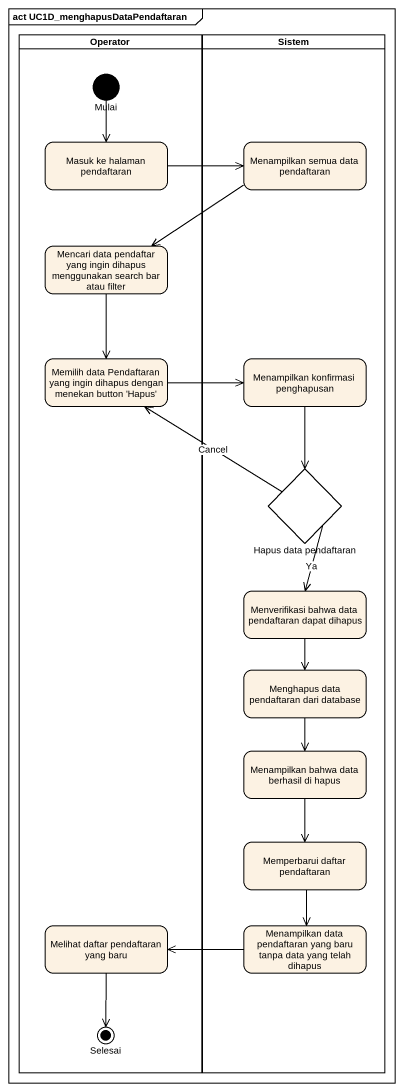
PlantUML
@startuml
mainframe act UC1D_menghapusDataPendaftaran
hide empty description
state Operator <<partition>> {
  state Mulai <<start>>
  state "Masuk ke halaman pendaftaran" as Masuk_ke_halaman_pendaftaran
  state "Mencari data pendaftar yang ingin dihapus menggunakan search bar atau filter" as Mencari_data_pendaftar_yang
  state "Memilih data Pendaftaran yang ingin dihapus dengan menekan button 'Hapus'" as Memilih_data_Pendaftaran
  state "Melihat daftar pendaftaran yang baru" as Melihat_daftar_pendaftaran
  state Selesai <<end>>
}
state Sistem <<partition>> {
  state "Menampilkan semua data pendaftaran" as Menampilkan_semua_data
  state "Menampilkan konfirmasi penghapusan" as Menampilkan_konfirmasi
  state "Hapus data pendaftaran" as Hapus_data_pendaftaran <<choice>>
  state "Menverifikasi bahwa data pendaftaran dapat dihapus" as Menverifikasi_bahwa_data
  state "Menghapus data pendaftaran dari database" as Menghapus_data_pendaftaran
  state "Menampilkan bahwa data berhasil di hapus" as Menampilkan_bahwa_data
  state "Memperbarui daftar pendaftaran" as Memperbarui_daftar
  state "Menampilkan data pendaftaran yang baru tanpa data yang telah dihapus" as Menampilkan_data
}
Mulai --> Masuk_ke_halaman_pendaftaran
Masuk_ke_halaman_pendaftaran -right-> Menampilkan_semua_data
Menampilkan_semua_data -left-> Mencari_data_pendaftar_yang
Mencari_data_pendaftar_yang --> Memilih_data_Pendaftaran
Memilih_data_Pendaftaran -right-> Menampilkan_konfirmasi
Menampilkan_konfirmasi --> Hapus_data_pendaftaran
Hapus_data_pendaftaran -up-> Memilih_data_Pendaftaran : Cancel
Hapus_data_pendaftaran --> Menverifikasi_bahwa_data : Ya
Menverifikasi_bahwa_data --> Menghapus_data_pendaftaran
Menghapus_data_pendaftaran --> Menampilkan_bahwa_data
Menampilkan_bahwa_data --> Memperbarui_daftar
Memperbarui_daftar --> Menampilkan_data
Melihat_daftar_pendaftaran --> Selesai
Menampilkan_data -left-> Melihat_daftar_pendaftaran
@enduml
